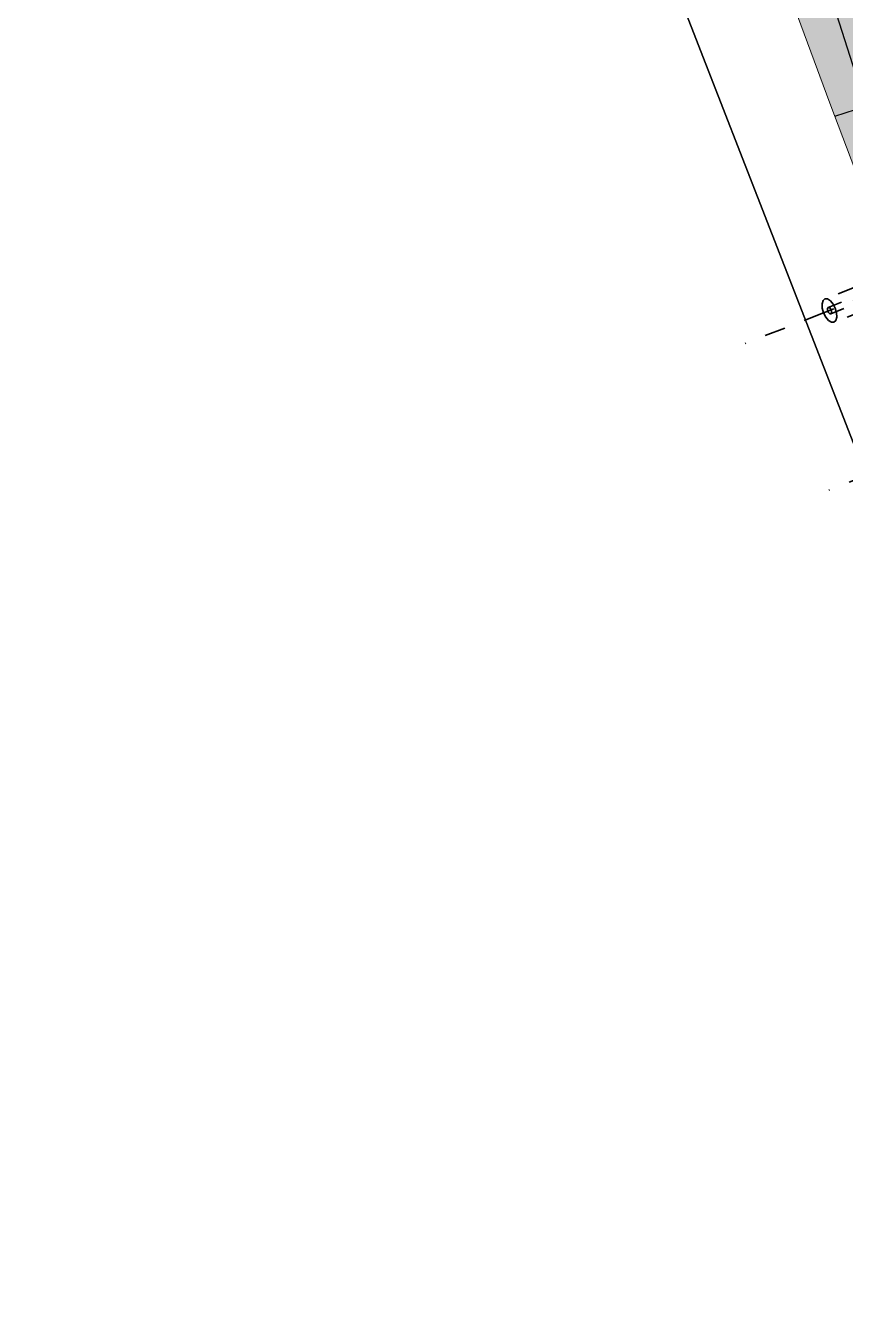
# Model space of a CAD drawing. Header units: metres. Extents: x 2688466 to 2688595, y 1221626 to 1221756.
# Drawn here: x 2688491.85 to 2688495.77, y 1221702.36 to 1221708.5 of the extents above; entities that cross this region are included whole.
import ezdxf

# ---------------------------------------------------------------- set-up
doc = ezdxf.new("R2010")
doc.units = ezdxf.units.M
doc.linetypes.add('AUSGEZOGEN', pattern=[0])
doc.linetypes.add('VERDECKT2_S2', pattern=[0.15, 0.1, -0.05])
for name, color, linetype, lineweight in [('Beton Ansicht', 7, 'AUSGEZOGEN', 35), ('Schnittbeschriftung', 7, 'AUSGEZOGEN', 50), ('Standard', 7, 'AUSGEZOGEN', 13), ('Tiefbau Global', 250, 'AUSGEZOGEN', 35)]:
    doc.layers.add(name, color=color, linetype=linetype, lineweight=lineweight)

msp = doc.modelspace()

# ---------------------------------------------------------------- hatches: boundary and pattern name
at = {"layer": 'Standard', "linetype": 'AUSGEZOGEN', "lineweight": 13, "transparency": 33554559}
h = msp.add_hatch(color=7, dxfattribs=at)
h.set_gradient(color1=(240, 240, 180), color2=(240, 240, 180), one_color=1)
h.paths.add_polyline_path([(2688495.347, 1221709.0867), (2688495.6992, 1221708.1323), (2688495.8812, 1221707.6517), (2688496.103, 1221707.0629), (2688496.3097, 1221706.5138), (2688496.3683, 1221706.3739), (2688496.3887, 1221706.3251), (2688496.4486, 1221706.1775), (2688496.9157, 1221704.995), (2688497.0174, 1221704.8846), (2688497.1483, 1221704.5624), (2688497.2711, 1221704.2422), (2688497.5621, 1221704.3555), (2688495.6094, 1221709.3694), (2688495.1745, 1221709.5762)], flags=0)
at = {"layer": 'Standard', "linetype": 'AUSGEZOGEN', "lineweight": 25, "transparency": 33554687}
h = msp.add_hatch(dxfattribs=at)
h.set_pattern_fill('MUSTER', scale=0.5025, angle=287.86, style=0, pattern_type=2)
h.set_pattern_definition([(287.86, (2688529.3088, 1221730.50666), (0.632397, -0.324171), [0.5025, -0.5025]), (17.86, (2688529.3088, 1221730.50666), (0.324171, 0.632397), [0.5025, -0.5025])])
h.paths.add_polyline_path([(2688497.5621, 1221704.3555), (2688495.6094, 1221709.3694), (2688495.1745, 1221709.5762), (2688495.347, 1221709.0867), (2688495.6992, 1221708.1323), (2688495.8812, 1221707.6517), (2688496.103, 1221707.0629), (2688496.3097, 1221706.5138), (2688496.3683, 1221706.3739), (2688496.3887, 1221706.3251), (2688496.4486, 1221706.1775), (2688496.9157, 1221704.995), (2688497.0174, 1221704.8846), (2688497.1483, 1221704.5624), (2688497.2711, 1221704.2422)], flags=0)

# ---------------------------------------------------------------- linework, layer by layer
at = {"layer": 'Beton Ansicht', "linetype": 'VERDECKT2_S2', "lineweight": 35, "transparency": 33554687}
for p, q in [((2688502.0548, 1221709.6145), (2688495.6696, 1221707.1277)), ((2688501.9056, 1221709.5735), (2688495.6918, 1221707.1535)), ((2688501.9172, 1221709.5437), (2688495.7034, 1221707.1237)), ((2688497.509, 1221707.9085), (2688495.6758, 1221707.1945)), ((2688497.5526, 1221707.7967), (2688495.7193, 1221707.0827)), ((2688495.6668, 1221707.1861), (2688495.6624, 1221707.1704)), ((2688495.6624, 1221707.1704), (2688495.6634, 1221707.1499)), ((2688495.6758, 1221707.1945), (2688495.6668, 1221707.1861)), ((2688495.6882, 1221707.1944), (2688495.6758, 1221707.1945)), ((2688495.7019, 1221707.1858), (2688495.6882, 1221707.1944)), ((2688495.7151, 1221707.1701), (2688495.7019, 1221707.1858)), ((2688495.7255, 1221707.1495), (2688495.7151, 1221707.1701)), ((2688495.6696, 1221707.1277), (2688495.2941, 1221706.9815)), ((2688495.6634, 1221707.1499), (2688495.6696, 1221707.1277)), ((2688495.6696, 1221707.1277), (2688495.6801, 1221707.1072)), ((2688495.6894, 1221707.1513), (2688495.6882, 1221707.1471)), ((2688495.6882, 1221707.1471), (2688495.6885, 1221707.1416)), ((2688495.6885, 1221707.1416), (2688495.6901, 1221707.1357)), ((2688495.6918, 1221707.1535), (2688495.6894, 1221707.1513)), ((2688495.6901, 1221707.1357), (2688495.6929, 1221707.1302)), ((2688495.6951, 1221707.1535), (2688495.6918, 1221707.1535)), ((2688495.6929, 1221707.1302), (2688495.6964, 1221707.126)), ((2688495.6987, 1221707.1512), (2688495.6951, 1221707.1535)), ((2688495.6964, 1221707.126), (2688495.7001, 1221707.1237)), ((2688495.7022, 1221707.147), (2688495.6987, 1221707.1512)), ((2688495.7001, 1221707.1237), (2688495.7034, 1221707.1237)), ((2688495.705, 1221707.1415), (2688495.7022, 1221707.147)), ((2688495.7034, 1221707.1237), (2688495.7058, 1221707.1259)), ((2688495.7067, 1221707.1356), (2688495.705, 1221707.1415)), ((2688495.7058, 1221707.1259), (2688495.707, 1221707.1301)), ((2688495.707, 1221707.1301), (2688495.7067, 1221707.1356)), ((2688495.7317, 1221707.1273), (2688495.7255, 1221707.1495)), ((2688495.7327, 1221707.1068), (2688495.7317, 1221707.1273)), ((2688495.6801, 1221707.1072), (2688495.6932, 1221707.0914)), ((2688495.6932, 1221707.0914), (2688495.707, 1221707.0828)), ((2688495.707, 1221707.0828), (2688495.7193, 1221707.0827)), ((2688495.7193, 1221707.0827), (2688495.7284, 1221707.0911)), ((2688495.7284, 1221707.0911), (2688495.7327, 1221707.1068)), ((2688496.0708, 1221706.4254), (2688495.6953, 1221706.2792))]:
    msp.add_line(p, q, dxfattribs=at)
at = {"layer": 'Schnittbeschriftung', "color": 7, "linetype": 'AUSGEZOGEN', "lineweight": 13, "transparency": 33554687}
msp.add_lwpolyline([(2688497.5621, 1221704.3555), (2688497.2711, 1221704.2422), (2688497.1483, 1221704.5624), (2688497.0174, 1221704.8846), (2688496.9157, 1221704.995), (2688496.4486, 1221706.1775), (2688496.3887, 1221706.3251), (2688496.3683, 1221706.3739), (2688496.3097, 1221706.5138), (2688496.103, 1221707.0629), (2688495.8812, 1221707.6517), (2688495.6992, 1221708.1323), (2688495.347, 1221709.0867), (2688495.1745, 1221709.5762), (2688495.6094, 1221709.3694), (2688497.5621, 1221704.3555)], close=True, dxfattribs=at)
at = {"layer": 'Tiefbau Global', "color": 1, "lineweight": 25, "transparency": 33554687}
msp.add_lwpolyline([(2688505.244, 1221682.279), (2688505.244, 1221682.279), (2688491.849, 1221716.687), (2688491.849, 1221716.687)], close=True, dxfattribs=at)

doc.saveas('drawing.dxf')
